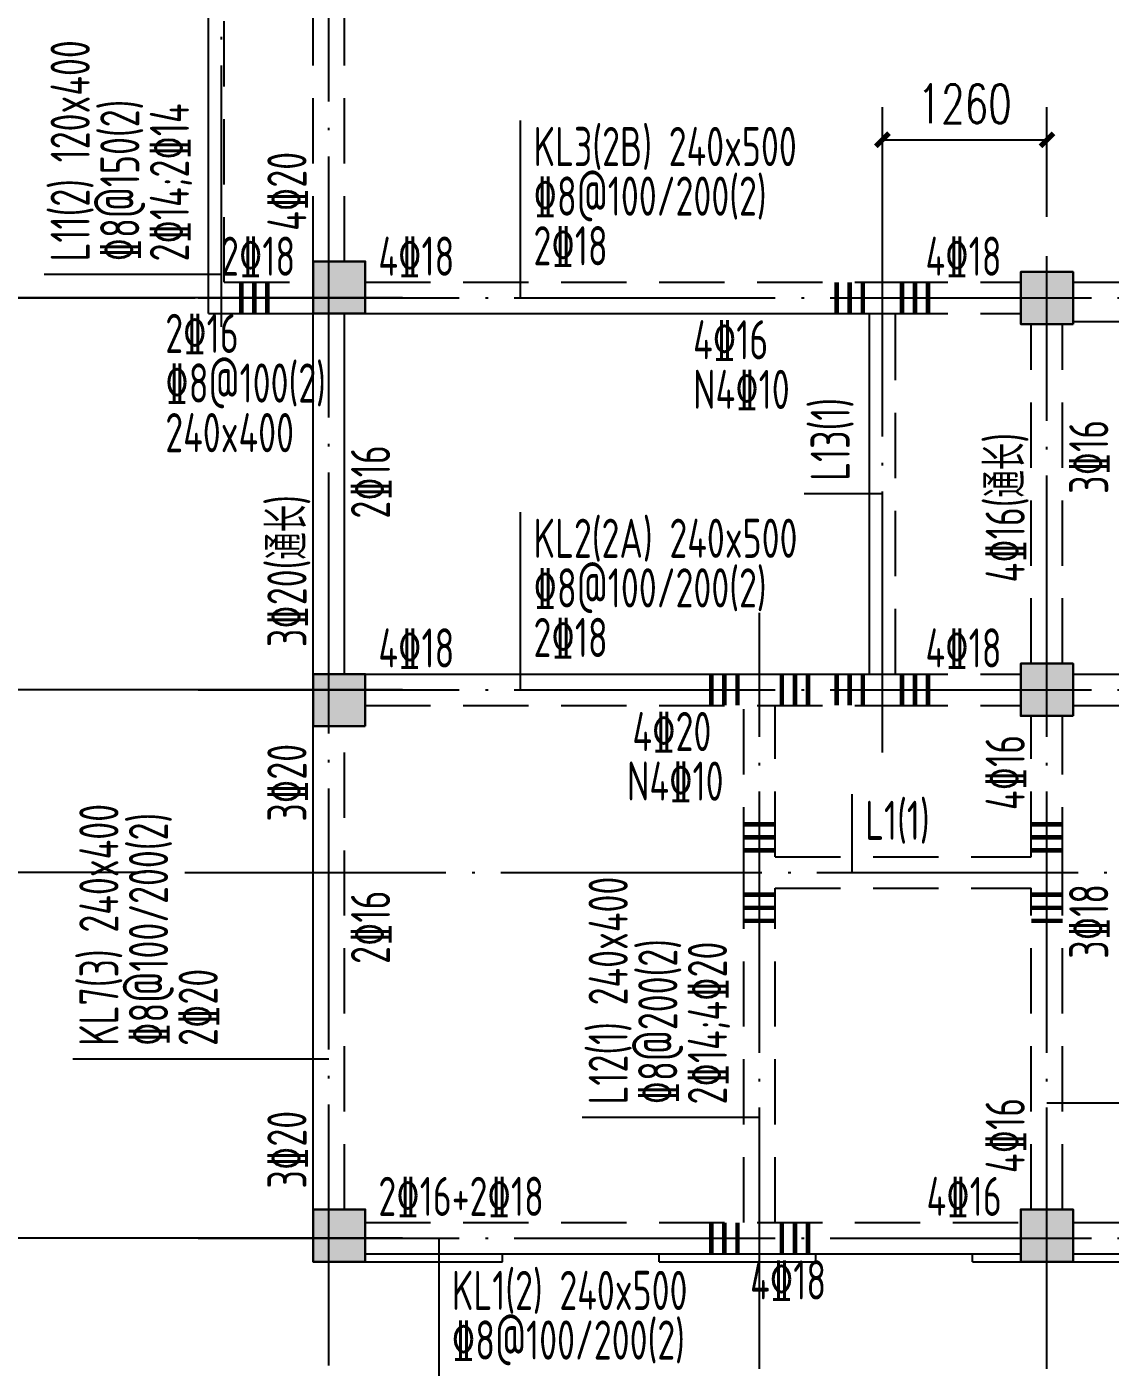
# Model space of a CAD drawing. Extents: x 1051052 to 1482120, y -981644 to -673261.
# Drawn here: x 1232091 to 1240387, y -972951 to -962686 of the extents above; entities that cross this region are included whole.
import ezdxf
from ezdxf.enums import TextEntityAlignment as Align

# ---------------------------------------------------------------- set-up
doc = ezdxf.new("R2010")
doc.units = 0
doc.header["$LTSCALE"] = 1000
doc.header["$MEASUREMENT"] = 0
doc.linetypes.add('DOTE', pattern=[2.42, 2, -0.2, 0.02, -0.2])
doc.linetypes.add('线型3', pattern=[750, 500, -250])
for name, color, linetype in [('AXIS', 3, 'Continuous'), ('DOTE', 1, 'DOTE'), ('PUB_DIM', 3, 'Continuous')]:
    doc.layers.add(name, color=color, linetype=linetype)
for name, color, linetype, lineweight in [('BEAM', 4, 'Continuous', 25), ('BEAM-DASH', 4, '线型3', 25), ('BEAM-JZ-H', 2, 'Continuous', 25), ('BEAM-JZ-NUM-H', 6, 'Continuous', 25), ('BEAM-JZ-NUM-V', 6, 'Continuous', 25), ('BEAM-JZ-V', 2, 'Continuous', 25), ('BEAM-REINGJ', 1, 'Continuous', 50), ('BEAM-YW-H', 7, 'Continuous', 25), ('BEAM-YW-V', 7, 'Continuous', 25), ('COLU', 2, 'Continuous', 30)]:
    doc.layers.add(name, color=color, linetype=linetype, lineweight=lineweight)
doc.layers.add('COLU-HATCH', color=7, linetype='Continuous', lineweight=25, true_color=0x5b5b5b)
doc.styles.add('_TCH_DIM_T3', font='SIMPLEX', dxfattribs={"width": 0.705882, "bigfont": 'GBCBIG'})
doc.styles.add('TSSD_Dimension', font='Tssdeng.shx', dxfattribs={"width": 0.7, "bigfont": 'Hztxt.shx'})
doc.dimstyles.new('_TCH_ARCH&&100', dxfattribs={"dimtxt": 297.5, "dimasz": 100, "dimexe": 250, "dimexo": 300, "dimgap": 126.25, "dimtad": 1, "dimdec": 0, "dimzin": 0, "dimdsep": 46, "dimtxsty": '_TCH_DIM_T3', "dimblk": 'ARCHTICK', "dimcen": 0.09, "dimclrt": 7, "dimazin": 2, "dimtfac": 1, "dimtdec": 0, "dimtix": 1, "dimtmove": 2, "dimatfit": 3, "dimfxl": 0, "dimtolj": 1, "dimtzin": 0, "dimarcsym": 0})

# ---------------------------------------------------------------- blocks, each defined once
blk = doc.blocks.new('XT')
at = {"layer": 'BEAM'}
for p, q in [((0, 0), (1450, 0)), ((1450, 0), (1450, 60)), ((2650, 0), (2650, 60)), ((2650, 0), (3850, 0)), ((3850, 0), (3850, 60)), ((5050, 0), (5050, 60)), ((5050, 0), (6250, 0))]:
    blk.add_line(p, q, dxfattribs=at)
blk = doc.blocks.new('_ArchTick')
at = {"color": 0, "linetype": 'ByBlock', "const_width": 0.4}
blk.add_lwpolyline([(-0.5, -0.5), (0.5, 0.5)], dxfattribs=at)
blk = doc.blocks.new('*D791')
at = {"layer": 'AXIS', "color": 0, "lineweight": -2, "transparency": 16777216}
for p, q in [((1233381, -964763), (1231631, -964763)), ((1231881, -967763), (1231881, -964763)), ((1233381, -967763), (1231631, -967763))]:
    blk.add_line(p, q, dxfattribs=at)
at = {"layer": 'Defpoints', "color": 0, "transparency": 16777216}
for p in [(1231881, -964763), (1234381, -964763), (1234381, -967763)]:
    blk.add_point(p, dxfattribs=at)
at = {"layer": 'AXIS', "color": 0, "lineweight": -2, "transparency": 16777216, "xscale": 100, "yscale": 100, "zscale": 100}
for p, rotation in [((1231881, -964763), 90), ((1231881, -967763), 270)]:
    blk.add_blockref('_ArchTick', p, dxfattribs=dict(at, rotation=rotation))
at = {"layer": 'AXIS', "color": 7, "transparency": 16777216, "insert": (1231606, -966263), "char_height": 297.5, "attachment_point": 5, "rotation": 90, "style": '_TCH_DIM_T3'}
blk.add_mtext('\\A1;3000', dxfattribs=at)
blk = doc.blocks.new('*D792')
at = {"layer": 'AXIS', "color": 0, "lineweight": -2, "transparency": 16777216}
for p, q in [((1233381, -961163), (1231631, -961163)), ((1231881, -964763), (1231881, -961163)), ((1233381, -964763), (1231631, -964763))]:
    blk.add_line(p, q, dxfattribs=at)
at = {"layer": 'Defpoints', "color": 0, "transparency": 16777216}
for p in [(1231881, -961163), (1234381, -961163), (1234381, -964763)]:
    blk.add_point(p, dxfattribs=at)
at = {"layer": 'AXIS', "color": 0, "lineweight": -2, "transparency": 16777216, "xscale": 100, "yscale": 100, "zscale": 100}
for p, rotation in [((1231881, -961163), 90), ((1231881, -964763), 270)]:
    blk.add_blockref('_ArchTick', p, dxfattribs=dict(at, rotation=rotation))
at = {"layer": 'AXIS', "color": 7, "transparency": 16777216, "insert": (1231606, -962963), "char_height": 297.5, "attachment_point": 5, "rotation": 90, "style": '_TCH_DIM_T3'}
blk.add_mtext('\\A1;3600', dxfattribs=at)
blk = doc.blocks.new('*D796')
at = {"layer": 'AXIS', "color": 0, "lineweight": -2, "transparency": 16777216}
for p, q in [((1232756, -946563), (1231006, -946563)), ((1231256, -971963), (1231256, -946563)), ((1232756, -971963), (1231006, -971963))]:
    blk.add_line(p, q, dxfattribs=at)
at = {"layer": 'Defpoints', "color": 0, "transparency": 16777216}
for p in [(1231256, -946563), (1234403, -946563), (1234403, -971963)]:
    blk.add_point(p, dxfattribs=at)
at = {"layer": 'AXIS', "color": 0, "lineweight": -2, "transparency": 16777216, "xscale": 100, "yscale": 100, "zscale": 100}
for p, rotation in [((1231256, -946563), 90), ((1231256, -971963), 270)]:
    blk.add_blockref('_ArchTick', p, dxfattribs=dict(at, rotation=rotation))
at = {"layer": 'AXIS', "color": 7, "transparency": 16777216, "insert": (1230981, -959263), "char_height": 297.5, "attachment_point": 5, "rotation": 90, "style": '_TCH_DIM_T3'}
blk.add_mtext('\\A1;25400', dxfattribs=at)
blk = doc.blocks.new('*D826')
at = {"layer": 'AXIS', "color": 0, "lineweight": -2, "transparency": 16777216}
for p, q in [((1233381, -967763), (1231631, -967763)), ((1231881, -967763), (1231881, -969163)), ((1233001, -969163), (1231631, -969163))]:
    blk.add_line(p, q, dxfattribs=at)
at = {"layer": 'Defpoints', "color": 0, "transparency": 16777216}
for p in [(1234381, -967763), (1231881, -969163), (1233301, -969163)]:
    blk.add_point(p, dxfattribs=at)
at = {"layer": 'AXIS', "color": 0, "lineweight": -2, "transparency": 16777216, "xscale": 100, "yscale": 100, "zscale": 100}
for p, rotation in [((1231881, -967763), 90), ((1231881, -969163), 270)]:
    blk.add_blockref('_ArchTick', p, dxfattribs=dict(at, rotation=rotation))
at = {"layer": 'AXIS', "color": 7, "transparency": 16777216, "insert": (1231606, -968463), "char_height": 297.5, "attachment_point": 5, "rotation": 90, "style": '_TCH_DIM_T3'}
blk.add_mtext('\\A1;1400', dxfattribs=at)
blk = doc.blocks.new('*D827')
at = {"layer": 'AXIS', "color": 0, "lineweight": -2, "transparency": 16777216}
for p, q in [((1233001, -969163), (1231631, -969163)), ((1231881, -969163), (1231881, -971963)), ((1232963, -971963), (1231631, -971963))]:
    blk.add_line(p, q, dxfattribs=at)
at = {"layer": 'Defpoints', "color": 0, "transparency": 16777216}
for p in [(1233301, -969163), (1231881, -971963), (1233263, -971963)]:
    blk.add_point(p, dxfattribs=at)
at = {"layer": 'AXIS', "color": 0, "lineweight": -2, "transparency": 16777216, "xscale": 100, "yscale": 100, "zscale": 100}
for p, rotation in [((1231881, -969163), 90), ((1231881, -971963), 270)]:
    blk.add_blockref('_ArchTick', p, dxfattribs=dict(at, rotation=rotation))
at = {"layer": 'AXIS', "color": 7, "transparency": 16777216, "insert": (1231606, -970563), "char_height": 297.5, "attachment_point": 5, "rotation": 90, "style": '_TCH_DIM_T3'}
blk.add_mtext('\\A1;2800', dxfattribs=at)
blk = doc.blocks.new('*D949')
at = {"layer": 'AXIS', "color": 0, "lineweight": -2, "transparency": 16777216}
for p, q in [((1232842, -969163), (1231631, -969163)), ((1231881, -971963), (1231881, -969163)), ((1232842, -971963), (1231631, -971963))]:
    blk.add_line(p, q, dxfattribs=at)
at = {"layer": 'Defpoints', "color": 0, "transparency": 16777216}
for p in [(1231881, -969163), (1233142, -969163), (1233142, -971963)]:
    blk.add_point(p, dxfattribs=at)
at = {"layer": 'AXIS', "color": 0, "lineweight": -2, "transparency": 16777216, "xscale": 100, "yscale": 100, "zscale": 100}
for p, rotation in [((1231881, -969163), 90), ((1231881, -971963), 270)]:
    blk.add_blockref('_ArchTick', p, dxfattribs=dict(at, rotation=rotation))
at = {"layer": 'AXIS', "color": 7, "transparency": 16777216, "insert": (1231606, -970563), "char_height": 297.5, "attachment_point": 5, "rotation": 90, "style": '_TCH_DIM_T3'}
blk.add_mtext('\\A1;2800', dxfattribs=at)
blk = doc.blocks.new('*D950')
at = {"layer": 'AXIS', "color": 0, "lineweight": -2, "transparency": 16777216}
for p, q in [((1232842, -967763), (1231631, -967763)), ((1231881, -969163), (1231881, -967763)), ((1232842, -969163), (1231631, -969163))]:
    blk.add_line(p, q, dxfattribs=at)
at = {"layer": 'Defpoints', "color": 0, "transparency": 16777216}
for p in [(1231881, -967763), (1233142, -967763), (1233142, -969163)]:
    blk.add_point(p, dxfattribs=at)
at = {"layer": 'AXIS', "color": 0, "lineweight": -2, "transparency": 16777216, "xscale": 100, "yscale": 100, "zscale": 100}
for p, rotation in [((1231881, -967763), 90), ((1231881, -969163), 270)]:
    blk.add_blockref('_ArchTick', p, dxfattribs=dict(at, rotation=rotation))
at = {"layer": 'AXIS', "color": 7, "transparency": 16777216, "insert": (1231606, -968463), "char_height": 297.5, "attachment_point": 5, "rotation": 90, "style": '_TCH_DIM_T3'}
blk.add_mtext('\\A1;1400', dxfattribs=at)
blk = doc.blocks.new('*D1362')
at = {"layer": 'Defpoints', "color": 0, "transparency": 16777216}
for p in [(1239903, -963551), (1238643, -964442), (1239903, -964442)]:
    blk.add_point(p, dxfattribs=at)
at = {"layer": 'PUB_DIM', "color": 0, "lineweight": -2, "transparency": 16777216}
for p, q in [((1238643, -964142), (1238643, -963301)), ((1239903, -964142), (1239903, -963301)), ((1238643, -963551), (1239903, -963551))]:
    blk.add_line(p, q, dxfattribs=at)
at = {"layer": 'PUB_DIM', "color": 0, "lineweight": -2, "transparency": 16777216, "xscale": 100, "yscale": 100, "zscale": 100, "rotation": 180}
blk.add_blockref('_ArchTick', (1238643, -963551), dxfattribs=at)
at = {"layer": 'PUB_DIM', "color": 0, "lineweight": -2, "transparency": 16777216, "xscale": 100, "yscale": 100, "zscale": 100}
blk.add_blockref('_ArchTick', (1239903, -963551), dxfattribs=at)
at = {"layer": 'PUB_DIM', "color": 7, "transparency": 16777216, "insert": (1239273, -963276), "char_height": 297.5, "attachment_point": 5, "style": '_TCH_DIM_T3'}
blk.add_mtext('\\A1;1260', dxfattribs=at)

msp = doc.modelspace()

# ---------------------------------------------------------------- hatches: boundary and pattern name
at = {"layer": 'COLU-HATCH', "transparency": 33554687}
for points in [[(1234682.984, -964882.74), (1234682.984, -964482.74), (1234282.984, -964482.74), (1234282.984, -964882.74)], [(1240102.984, -964962.74), (1240102.984, -964562.74), (1239702.984, -964562.74), (1239702.984, -964962.74)], [(1234682.984, -968042.74), (1234682.984, -967642.74), (1234282.984, -967642.74), (1234282.984, -968042.74)], [(1240102.984, -967962.74), (1240102.984, -967562.74), (1239702.984, -967562.74), (1239702.984, -967962.74)], [(1234682.984, -972142.74), (1234682.984, -971742.74), (1234282.984, -971742.74), (1234282.984, -972142.74)], [(1240102.984, -972142.74), (1240102.984, -971742.74), (1239702.984, -971742.74), (1239702.984, -972142.74)]]:
    msp.add_hatch(color=256, dxfattribs=at).paths.add_polyline_path(points, flags=0)

# ---------------------------------------------------------------- linework, layer by layer
at = {"layer": 'AXIS'}
for p, q in [((1234968.431, -964762.74), (1230968.431, -964762.74)), ((1234968.431, -967762.74), (1230968.431, -967762.74)), ((1234968.431, -971962.74), (1230968.431, -971962.74))]:
    msp.add_line(p, q, dxfattribs=at)
at = {"layer": 'BEAM'}
for p, q in [((1233482.984, -964882.74), (1233482.984, -961162.74)), ((1233482.984, -964882.74), (1234282.984, -964882.74)), ((1234282.984, -967642.74), (1234282.984, -964882.74)), ((1234522.984, -967642.74), (1234522.984, -964882.74)), ((1234682.984, -964882.74), (1238642.984, -964882.74)), ((1238542.984, -967642.74), (1238542.984, -964882.74)), ((1234682.984, -967642.74), (1238642.984, -967642.74)), ((1234282.984, -971742.74), (1234282.984, -968042.74)), ((1234682.984, -972082.74), (1239702.984, -972082.74)), ((1240102.984, -972082.74), (1242782.984, -972082.74))]:
    msp.add_line(p, q, dxfattribs=at)
at = {"layer": 'BEAM-DASH', "ltscale": 0.001}
for p, q in [((1234282.984, -964482.74), (1234282.984, -957842.74)), ((1234522.984, -964482.74), (1234522.984, -957842.74)), ((1233602.984, -964642.74), (1233602.984, -961282.74)), ((1233602.984, -964642.74), (1234282.984, -964642.74)), ((1234682.984, -964642.74), (1238642.984, -964642.74)), ((1238642.984, -964642.74), (1239702.984, -964642.74)), ((1240102.984, -964642.74), (1242882.984, -964642.74)), ((1238642.984, -964882.74), (1239702.984, -964882.74)), ((1238742.984, -967642.74), (1238742.984, -964882.74)), ((1239782.984, -967562.74), (1239782.984, -964962.74)), ((1240022.984, -967562.74), (1240022.984, -964962.74)), ((1240102.984, -964942.74), (1242882.984, -964942.74)), ((1238642.984, -967642.74), (1239702.984, -967642.74)), ((1240102.984, -967642.74), (1240782.984, -967642.74)), ((1234682.984, -967882.74), (1238642.984, -967882.74)), ((1237582.984, -969162.74), (1237582.984, -967882.74)), ((1237822.984, -969042.74), (1237822.984, -967882.74)), ((1238642.984, -967882.74), (1239702.984, -967882.74)), ((1239782.984, -969042.74), (1239782.984, -967962.74)), ((1240022.984, -969162.74), (1240022.984, -967962.74)), ((1240102.984, -967882.74), (1240782.984, -967882.74)), ((1234522.984, -971742.74), (1234522.984, -968042.74)), ((1237822.984, -969042.74), (1239782.984, -969042.74)), ((1237582.984, -971842.74), (1237582.984, -969162.74)), ((1240022.984, -971742.74), (1240022.984, -969162.74)), ((1237822.984, -971842.74), (1237822.984, -969282.74)), ((1237822.984, -969282.74), (1239782.984, -969282.74)), ((1239782.984, -971742.74), (1239782.984, -969282.74)), ((1234682.984, -971842.74), (1239702.984, -971842.74)), ((1240102.984, -971842.74), (1242782.984, -971842.74))]:
    msp.add_line(p, q, dxfattribs=at)
at = {"layer": 'BEAM-JZ-H'}
for p, q in [((1235870.984, -964762.74), (1235870.984, -963402.74)), ((1235870.984, -967762.74), (1235870.984, -966402.74)), ((1238410.984, -969162.74), (1238410.984, -968562.74)), ((1235245.318, -971962.74), (1235245.318, -973702.74))]:
    msp.add_line(p, q, dxfattribs=at)
at = {"layer": 'BEAM-JZ-V'}
for p, q in [((1233582.984, -964582.74), (1232222.984, -964582.74)), ((1238642.984, -966262.74), (1238042.984, -966262.74)), ((1234402.984, -970590.74), (1232442.984, -970590.74)), ((1239902.984, -970926.74), (1241862.984, -970926.74)), ((1237702.984, -971038.74), (1236342.984, -971038.74))]:
    msp.add_line(p, q, dxfattribs=at)
at = {"layer": 'BEAM-REINGJ', "const_width": 35}
for points in [[(1233732.984, -964642.74), (1233732.984, -964882.74)], [(1233832.984, -964642.74), (1233832.984, -964882.74)], [(1233932.984, -964642.74), (1233932.984, -964882.74)], [(1238292.984, -964642.74), (1238292.984, -964882.74)], [(1238392.984, -964642.74), (1238392.984, -964882.74)], [(1238492.984, -964642.74), (1238492.984, -964882.74)], [(1238792.984, -964642.74), (1238792.984, -964882.74)], [(1238892.984, -964642.74), (1238892.984, -964882.74)], [(1238992.984, -964642.74), (1238992.984, -964882.74)], [(1237332.984, -967642.74), (1237332.984, -967882.74)], [(1237432.984, -967642.74), (1237432.984, -967882.74)], [(1237532.984, -967642.74), (1237532.984, -967882.74)], [(1237872.984, -967642.74), (1237872.984, -967882.74)], [(1237972.984, -967642.74), (1237972.984, -967882.74)], [(1238072.984, -967642.74), (1238072.984, -967882.74)], [(1238292.984, -967642.74), (1238292.984, -967882.74)], [(1238392.984, -967642.74), (1238392.984, -967882.74)], [(1238492.984, -967642.74), (1238492.984, -967882.74)], [(1238792.984, -967642.74), (1238792.984, -967882.74)], [(1238892.984, -967642.74), (1238892.984, -967882.74)], [(1238992.984, -967642.74), (1238992.984, -967882.74)], [(1237582.984, -968792.74), (1237822.984, -968792.74)], [(1239782.984, -968792.74), (1240022.984, -968792.74)], [(1237582.984, -968892.74), (1237822.984, -968892.74)], [(1239782.984, -968892.74), (1240022.984, -968892.74)], [(1237582.984, -968992.74), (1237822.984, -968992.74)], [(1239782.984, -968992.74), (1240022.984, -968992.74)], [(1237582.984, -969332.74), (1237822.984, -969332.74)], [(1239782.984, -969332.74), (1240022.984, -969332.74)], [(1237582.984, -969432.74), (1237822.984, -969432.74)], [(1239782.984, -969432.74), (1240022.984, -969432.74)], [(1237582.984, -969532.74), (1237822.984, -969532.74)], [(1239782.984, -969532.74), (1240022.984, -969532.74)], [(1237332.984, -971842.74), (1237332.984, -972082.74)], [(1237432.984, -971842.74), (1237432.984, -972082.74)], [(1237532.984, -971842.74), (1237532.984, -972082.74)], [(1237872.984, -971842.74), (1237872.984, -972082.74)], [(1237972.984, -971842.74), (1237972.984, -972082.74)], [(1238072.984, -971842.74), (1238072.984, -972082.74)]]:
    msp.add_lwpolyline(points, dxfattribs=at)
at = {"layer": 'COLU'}
for points in [[(1234682.984, -964882.74), (1234682.984, -964482.74), (1234282.984, -964482.74), (1234282.984, -964882.74)], [(1240102.984, -964962.74), (1240102.984, -964562.74), (1239702.984, -964562.74), (1239702.984, -964962.74)], [(1234682.984, -968042.74), (1234682.984, -967642.74), (1234282.984, -967642.74), (1234282.984, -968042.74)], [(1240102.984, -967962.74), (1240102.984, -967562.74), (1239702.984, -967562.74), (1239702.984, -967962.74)], [(1234682.984, -972142.74), (1234682.984, -971742.74), (1234282.984, -971742.74), (1234282.984, -972142.74)], [(1240102.984, -972142.74), (1240102.984, -971742.74), (1239702.984, -971742.74), (1239702.984, -972142.74)]]:
    msp.add_lwpolyline(points, close=True, dxfattribs=at)
at = {"layer": 'DOTE'}
for p, q in [((1233582.984, -964983.204), (1233582.984, -945358.949)), ((1234402.984, -972938.74), (1234402.984, -945538.74)), ((1238642.984, -968244.532), (1238642.984, -963627.198)), ((1239902.984, -972962.74), (1239902.984, -964441.847)), ((1233402.984, -964762.74), (1243976.408, -964762.74)), ((1237702.984, -972962.74), (1237702.984, -967173.41)), ((1233402.984, -967762.74), (1243976.408, -967762.74)), ((1233300.788, -969162.74), (1240525.276, -969162.74)), ((1233402.984, -971962.74), (1243976.408, -971962.74))]:
    msp.add_line(p, q, dxfattribs=at)

# ---------------------------------------------------------------- block references
at = {"layer": 'AXIS'}
msp.add_blockref('XT', (1234282.984, -972142.74), dxfattribs=at)

# ---------------------------------------------------------------- texts
at = {"layer": 'BEAM-JZ-H', "style": 'TSSD_Dimension', "width": 0.7}
for s, p in [('%%1328@100/200(2)', (1235970.984, -964132.74)), ('2%%13218', (1235970.984, -964512.74)), ('%%1328@100/200(2)', (1235970.984, -967132.74)), ('2%%13218', (1235970.984, -967512.74)), ('%%1328@100/200(2)', (1235345.318, -972892.74))]:
    msp.add_text(s, height=300, dxfattribs=at).set_placement(p)
at = {"layer": 'BEAM-JZ-NUM-H', "style": 'TSSD_Dimension', "width": 0.7}
for s, p in [('KL3(2B) 240x500', (1235970.984, -963752.74)), ('KL2(2A) 240x500', (1235970.984, -966752.74)), ('L1(1)', (1238510.984, -968912.74)), ('KL1(2) 240x500', (1235345.318, -972512.74))]:
    msp.add_text(s, height=300, dxfattribs=at).set_placement(p)
at = {"layer": 'BEAM-JZ-NUM-V', "style": 'TSSD_Dimension', "width": 0.7}
for s, p in [('L11(2) 120x400', (1232572.984, -964482.74)), ('L13(1)', (1238392.984, -966162.74)), ('KL7(3) 240x400', (1232792.984, -970490.74)), ('L12(1) 240x400', (1236692.984, -970938.74))]:
    msp.add_text(s, height=300, rotation=90, dxfattribs=at).set_placement(p)
at = {"layer": 'BEAM-JZ-V', "style": 'TSSD_Dimension', "width": 0.7}
for s, p in [('%%1328@150(2)', (1232952.984, -964482.74)), ('2%%13214;2%%13214', (1233332.984, -964482.74)), ('%%1328@100/200(2)', (1233172.984, -970490.74)), ('%%1328@200(2)', (1237072.984, -970938.74)), ('2%%13214;4%%13220', (1237452.984, -970938.74)), ('2%%13220', (1233552.984, -970490.74))]:
    msp.add_text(s, height=300, rotation=90, dxfattribs=at).set_placement(p)
at = {"layer": 'BEAM-YW-H', "style": 'TSSD_Dimension', "width": 0.7}
for s, p in [('2%%13218', (1233577.984, -964592.74)), ('4%%13218', (1234782.984, -964592.74)), ('4%%13218', (1238972.984, -964592.74)), ('4%%13218', (1234782.984, -967592.74)), ('4%%13218', (1238972.984, -967592.74)), ('2%%13216+2%%13218', (1234782.984, -971792.74)), ('4%%13216', (1238981.061, -971792.74))]:
    msp.add_text(s, height=300, dxfattribs=at).set_placement(p)
for s, p in [('2%%13216', (1233151.262, -964883.933)), ('4%%13216', (1237192.984, -964932.74)), ('%%1328@100(2)', (1233151.262, -965263.933)), ('N4%%13210', (1237192.984, -965312.74)), ('240x400', (1233151.262, -965643.933)), ('4%%13220', (1236728.563, -967932.74)), ('N4%%13210', (1236686.3, -968312.74)), ('4%%13218', (1237629.682, -972132.74))]:
    msp.add_text(s, height=300, dxfattribs=at).set_placement(p, align=Align.TOP_LEFT)
at = {"layer": 'BEAM-YW-V', "style": 'TSSD_Dimension', "width": 0.7}
for s, p in [('4%%13220', (1234232.984, -964248.525)), ('4%%13216(通长)', (1239732.984, -966941.202)), ('3%%13220(通长)', (1234232.984, -967436.305)), ('4%%13216', (1239732.984, -968684.663)), ('3%%13220', (1234232.984, -968772.74)), ('4%%13216', (1239732.984, -971464.59)), ('3%%13220', (1234232.984, -971582.74))]:
    msp.add_text(s, height=300, rotation=90, dxfattribs=at).set_placement(p)
for s, p in [('3%%13216', (1240072.984, -966262.74)), ('2%%13216', (1234572.984, -966452.539)), ('3%%13218', (1240072.984, -969822.74)), ('2%%13216', (1234572.984, -969862.74))]:
    msp.add_text(s, height=300, rotation=90, dxfattribs=at).set_placement(p, align=Align.TOP_LEFT)

# ---------------------------------------------------------------- dimensions: what is measured, and where the dimension line sits
at = {"layer": 'AXIS'}
for p1, p2, distance, picture, middle in [((1234402.984, -971962.74), (1234402.984, -946562.74), 3146.899, '*D796', (1230981.085, -959262.74)), ((1234380.923, -964762.74), (1234380.923, -961162.74), 2500, '*D792', (1231605.923, -962962.74)), ((1234380.923, -967762.74), (1234380.923, -964762.74), 2500, '*D791', (1231605.923, -966262.74)), ((1233141.546, -969162.74), (1233141.546, -967762.74), 1260.623, '*D950', (1231605.923, -968462.74)), ((1233141.546, -971962.74), (1233141.546, -969162.74), 1260.623, '*D949', (1231605.923, -970562.74))]:
    dim = msp.add_aligned_dim(p1=p1, p2=p2, distance=distance, dimstyle='_TCH_ARCH&&100', dxfattribs=at)
    dim.commit()
    dim.dimension.update_dxf_attribs({"geometry": picture, "text_midpoint": middle})
for base, p1, p2, picture, middle in [((1231880.923, -969162.74), (1234380.923, -967762.74), (1233300.788, -969162.74), '*D826', (1231605.923, -968462.74)), ((1231880.923, -971962.74), (1233300.788, -969162.74), (1233262.758, -971962.74), '*D827', (1231605.923, -970562.74))]:
    dim = msp.add_linear_dim(base=base, p1=p1, p2=p2, angle=270, dimstyle='_TCH_ARCH&&100', dxfattribs=at)
    dim.commit()
    dim.dimension.update_dxf_attribs({"geometry": picture, "text_midpoint": middle})
at = {"layer": 'PUB_DIM'}
dim = msp.add_aligned_dim(p1=(1238642.984, -964441.847), p2=(1239902.984, -964441.847), distance=891.083, dimstyle='_TCH_ARCH&&100', dxfattribs=at)
dim.commit()
dim.dimension.update_dxf_attribs({"geometry": '*D1362', "text_midpoint": (1239272.984, -963275.764)})

doc.saveas('drawing.dxf')
